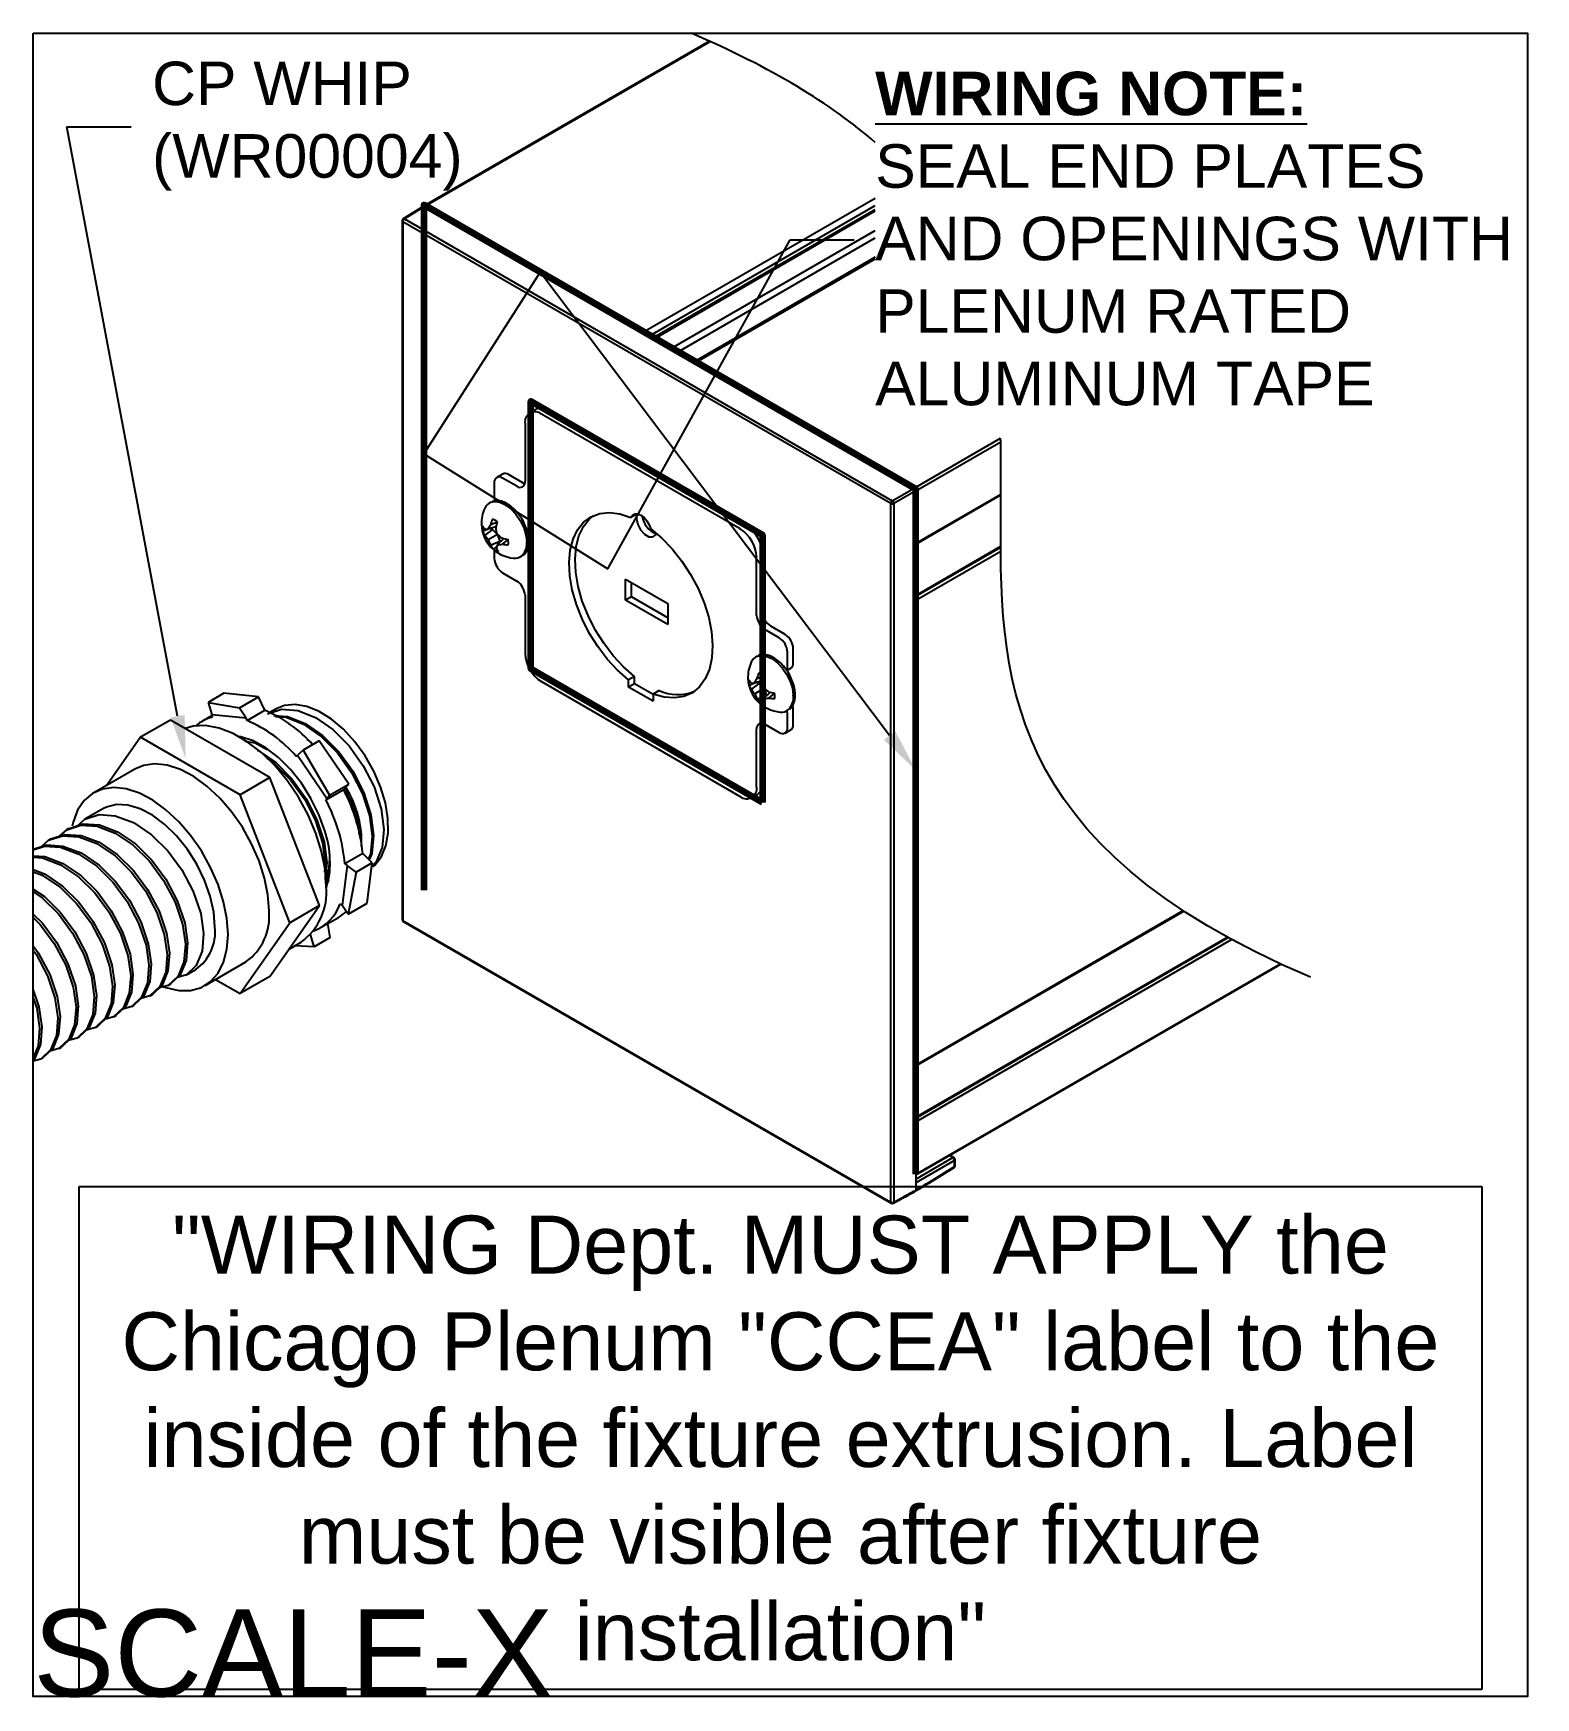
# Model space of a CAD drawing. Extents: x 0 to 6.48, y -7.17 to 0.
import ezdxf
from ezdxf import colors
from ezdxf.entities.mleader import LeaderData, LeaderLine
from ezdxf.math import Vec2, Vec3

# ---------------------------------------------------------------- set-up
doc = ezdxf.new("R2010")
doc.units = 0
doc.header["$LTSCALE"] = 0.5
doc.header["$MEASUREMENT"] = 0
for name, color, linetype in [('Dimension', 10, 'CONTINUOUS'), ('End Cap', 92, 'CONTINUOUS'), ('FAB DWG', 221, 'CONTINUOUS'), ('Hardware', 242, 'CONTINUOUS'), ('Housing', 150, 'CONTINUOUS')]:
    doc.layers.add(name, color=color, linetype=linetype)
doc.layers.add('Text-Unprinted', color=131, linetype='CONTINUOUS', plot=False)
doc.styles.add('LSAD_Standard', font='arial.ttf')

msp = doc.modelspace()

# ---------------------------------------------------------------- linework, layer by layer
at = {"layer": 'Dimension', "transparency": 16777216}
msp.add_open_spline([(3.6304, -0.4704), (3.4401, -0.3049), (3.1833, -0.1472), (2.8372, 0)], degree=3, dxfattribs=at)
msp.add_open_spline([(5.5071, -4.0688), (4.1615, -3.4966), (4.1676, -2.669), (4.1736, -1.8415), (4.1712, -1.7454)], degree=3, knots=[0, 0, 0, 0, 1, 1.13194, 1.13194, 1.13194, 1.13194], dxfattribs=at)
at = {"layer": 'End Cap', "transparency": 16777216}
for p, q in [((1.686, -0.7437), (1.5951, -0.8)), ((1.6911, -0.7442), (1.6002, -0.8004)), ((1.6911, -0.7442), (3.7983, -1.9606)), ((1.5904, -0.8085), (1.5904, -3.8195)), ((3.6972, -2.0271), (1.5933, -0.8126)), ((1.5933, -0.8126), (1.5933, -3.8236)), ((1.6002, -0.8004), (3.7042, -2.015)), ((3.7042, -2.015), (3.7983, -1.9606)), ((3.8054, -1.9729), (3.7113, -2.0272)), ((3.8054, -1.9729), (3.8054, -4.955)), ((3.6972, -5.0382), (3.6972, -2.0271)), ((3.7113, -2.0272), (3.7113, -5.0383)), ((1.5933, -3.8236), (3.6972, -5.0382)), ((1.5954, -3.8282), (3.6993, -5.0428)), ((3.8054, -4.9387), (3.9652, -4.8464)), ((3.9722, -4.8587), (3.8054, -4.955)), ((3.9652, -4.8464), (3.95, -4.8377)), ((3.97, -4.846), (3.9528, -4.836)), ((3.9722, -4.8845), (3.9722, -4.8587)), ((3.975, -4.8805), (3.975, -4.8547)), ((3.8641, -4.9547), (3.9703, -4.889)), ((3.866, -4.9502), (3.9722, -4.8845)), ((3.7113, -5.0383), (3.7426, -5.0214)), ((3.8054, -4.955), (3.8054, -4.987)), ((3.7091, -5.0429), (3.7404, -5.0261))]:
    msp.add_line(p, q, dxfattribs=at)
for centre, radius, start, end in [((1.6004, -0.8085), 0.01, 121.72906, 180), ((1.5952, -0.8081), 0.0048, 184.12934, 247.1908), ((1.6087, -0.8133), 0.0154, 123.22971, 177.34769), ((1.5973, -0.8043), 0.00487, 53.48924, 117.32586), ((3.7126, -2.0279), 0.0154, 123.22971, 177.34769), ((3.7043, -2.0135), 0.0154, 242.65648, 296.76622), ((3.6954, -2.0282), 0.0159, 3.52223, 56.47777), ((1.6004, -3.8195), 0.01, 180, 240.00269), ((1.5952, -3.8192), 0.0048, 184.12934, 247.1908), ((1.5981, -3.8242), 0.0048, 172.814, 235.87382), ((3.968, -4.8505), 0.00495, 65.36022, 124.60414), ((3.9573, -4.8591), 0.0149, 1.72152, 58.27848), ((3.965, -4.8547), 0.01, 0, 60.00269), ((3.9701, -4.8542), 0.00495, 295.38794, 354.63803), ((3.8611, -4.9507), 0.00494, 307.03152, 6.4016), ((3.965, -4.8805), 0.01, 301.72906, 0), ((3.9673, -4.885), 0.00494, 307.03295, 6.40148), ((3.9701, -4.88), 0.00495, 295.38794, 354.63803), ((3.7377, -5.022), 0.00487, 302.67212, 6.51471), ((3.7043, -5.0245), 0.0154, 242.65648, 296.76622), ((3.702, -5.0388), 0.0048, 172.814, 235.87382), ((3.7043, -5.0341), 0.01, 240.00269, 298.26557), ((3.7064, -5.0388), 0.00487, 302.67212, 6.51471)]:
    msp.add_arc(centre, radius, start, end, dxfattribs=at)
for centre, major_axis, ratio, start_param, end_param in [((1.6911, -0.7524), (-0.005, 0.00866), 0.577206, 5.498021, 6.300635), ((3.7983, -1.9688), (-0.005, 0.00866), 0.577557, 3.927224, 5.497716), ((3.8055, -0.9124), (2.4305, 4.3585), 0.567218, 3.918447, 3.935936), ((3.8052, -0.9126), (2.5612, 4.283), 0.587369, 3.918493, 3.935981)]:
    msp.add_ellipse(centre, major_axis=major_axis, ratio=ratio, start_param=start_param, end_param=end_param, dxfattribs=at)
for points, knots in [([(3.7404, -5.0261), (3.7456, -5.0232), (3.7667, -5.0119), (3.7878, -5.0002), (3.8037, -4.9914)], [0, 0, 0, 0, 0.250002, 1, 1, 1, 1]), ([(3.8029, -4.9918), (3.808, -4.9888), (3.8284, -4.9766), (3.8488, -4.9641), (3.8641, -4.9547)], [0, 0, 0, 0, 0.250002, 1, 1, 1, 1]), ([(3.8054, -4.987), (3.8053, -4.9879), (3.8051, -4.9896), (3.8042, -4.9911), (3.8034, -4.9915), (3.8032, -4.9915)], [0, 0, 0, 0, 0.425063, 0.850125, 1, 1, 1, 1])]:
    msp.add_open_spline(points, degree=3, knots=knots, dxfattribs=at)
at = {"layer": 'FAB DWG', "color": 1, "lineweight": 90, "ltscale": 0.5, "transparency": 16777216}
msp.add_lwpolyline([(3.8054, -4.9178), (3.8054, -1.9648), (1.684, -0.74), (1.684, -3.6932)], dxfattribs=at)
msp.add_lwpolyline([(3.1447, -3.3159), (2.1459, -2.7393), (2.1459, -1.5859), (3.1447, -2.1625)], close=True, dxfattribs=at)
at = {"layer": 'Hardware', "transparency": 16777216}
for p, q in [((2.1666, -1.6218), (2.1412, -1.6364)), ((3.0486, -2.1363), (2.1912, -1.6414)), ((3.074, -2.1217), (2.2166, -1.6267)), ((2.1205, -1.6822), (2.1205, -1.9323)), ((2.0236, -1.8999), (1.9983, -1.9145)), ((2.0851, -1.9527), (2.0233, -1.917)), ((2.1105, -1.9381), (2.0486, -1.9023)), ((1.9879, -1.9374), (1.9879, -1.9988)), ((2.6028, -2.0724), (2.5773, -2.0871)), ((1.9879, -2.2287), (1.9879, -2.264)), ((3.1193, -2.5089), (3.1193, -2.2588)), ((3.1447, -2.4942), (3.1447, -2.2442)), ((2.0233, -2.3253), (2.0851, -2.361)), ((2.5544, -2.353), (2.7362, -2.4579)), ((2.5544, -2.4438), (2.5544, -2.353)), ((2.1205, -2.4222), (2.1205, -2.6723)), ((2.5798, -2.4291), (2.5544, -2.4438)), ((2.5798, -2.4291), (2.5798, -2.3676)), ((2.7362, -2.5194), (2.5798, -2.4291)), ((2.7362, -2.5487), (2.5544, -2.4438)), ((2.7362, -2.4579), (2.7362, -2.5487)), ((3.2165, -2.6058), (3.1546, -2.5701)), ((3.2419, -2.5912), (3.18, -2.5555)), ((3.2772, -2.7139), (3.2772, -2.6524)), ((3.2519, -2.7285), (3.2519, -2.6671)), ((2.1912, -2.7948), (3.0486, -3.2897)), ((2.5923, -2.7722), (2.5669, -2.7869)), ((2.5669, -2.8183), (2.5669, -2.7869)), ((2.5923, -2.8036), (2.5923, -2.7722)), ((3.2496, -2.7467), (3.2669, -2.7368)), ((0.8222, -2.845), (0.7539, -2.8844)), ((0.9711, -2.8596), (0.8222, -2.845)), ((0.8887, -2.9072), (0.9711, -2.8596)), ((0.9985, -2.9183), (0.9711, -2.8596)), ((2.5923, -2.8036), (2.5669, -2.8183)), ((2.6729, -2.8795), (2.5669, -2.8183)), ((2.6729, -2.8501), (2.5923, -2.8036)), ((2.6984, -2.8334), (2.6729, -2.8481)), ((2.6729, -2.8481), (2.6729, -2.8795)), ((0.7707, -2.9409), (0.7263, -2.9665)), ((0.7539, -2.8844), (0.7693, -2.9363)), ((0.7539, -2.8844), (0.8887, -2.9072)), ((0.7728, -2.948), (0.7693, -2.9363)), ((0.7693, -2.9363), (0.9182, -2.951)), ((0.8887, -2.9072), (0.9182, -2.951)), ((0.9217, -2.9626), (0.9985, -2.9183)), ((1.0479, -2.9113), (1.0202, -2.9273)), ((3.2519, -2.9937), (3.2519, -2.9322)), ((3.2772, -2.979), (3.2772, -2.9176)), ((0.5916, -2.9604), (0.4629, -3.0347)), ((1.0203, -3.2079), (0.5916, -2.9604)), ((0.6618, -2.9939), (0.6619, -2.9939)), ((0.9217, -2.9626), (0.9182, -2.951)), ((3.1193, -3.2489), (3.1193, -2.9988)), ((3.1447, -3.2342), (3.1447, -2.9841)), ((3.1546, -2.9784), (3.2165, -3.0141)), ((3.2415, -3.0166), (3.2669, -3.0019)), ((0.4629, -3.0347), (0.3188, -3.2398)), ((0.8916, -3.2822), (0.4629, -3.0347)), ((1.2323, -3.05), (1.164, -3.0894)), ((1.3602, -3.2371), (1.2323, -3.05)), ((1.134, -3.1173), (1.1395, -3.1122)), ((1.164, -3.0894), (1.1395, -3.1122)), ((1.1395, -3.1122), (1.2674, -3.2993)), ((1.164, -3.0894), (1.2778, -3.2847)), ((0.4373, -3.1714), (0.2605, -3.2735)), ((1.0203, -3.2079), (0.8916, -3.2822)), ((1.2346, -3.7603), (1.0203, -3.2079)), ((1.1059, -3.8346), (0.8916, -3.2822)), ((1.2619, -3.3045), (1.3387, -3.2601)), ((1.2619, -3.3045), (1.2674, -3.2993)), ((1.2778, -3.2847), (1.2674, -3.2993)), ((1.2778, -3.2847), (1.3602, -3.2371)), ((1.3387, -3.2601), (1.3602, -3.2371)), ((3.0986, -3.2947), (3.1239, -3.28)), ((0.3005, -3.3428), (0.2221, -3.388)), ((0.1533, -3.4277), (0.1435, -3.4334)), ((0.0747, -3.4731), (0.0649, -3.4788)), ((1.3529, -3.5867), (1.3319, -3.7592)), ((1.4207, -3.5358), (1.3439, -3.5801)), ((1.3439, -3.5801), (1.3529, -3.5867)), ((1.3928, -3.6158), (1.3529, -3.5867)), ((1.4611, -3.5764), (1.3928, -3.6158)), ((1.4611, -3.5764), (1.4207, -3.5358)), ((1.4401, -3.7489), (1.4611, -3.5764)), ((1.2724, -3.6501), (1.263, -3.6736)), ((1.3928, -3.6158), (1.3578, -3.7964)), ((1.0203, -4.0652), (1.2346, -3.7603)), ((1.2346, -3.7603), (1.1059, -3.8346)), ((1.3229, -3.7526), (1.3319, -3.7592)), ((1.3578, -3.7964), (1.3319, -3.7592)), ((1.3578, -3.7964), (1.4401, -3.7489)), ((0.8916, -4.1395), (1.1059, -3.8346)), ((1.2392, -3.8551), (1.316, -3.8107)), ((1.2799, -3.8978), (1.2706, -3.8369)), ((1.103, -3.9476), (1.1547, -3.9177)), ((1.2116, -3.9372), (1.1269, -3.9338)), ((1.196, -3.8848), (1.1961, -3.8853)), ((1.2116, -3.9372), (1.1961, -3.8853)), ((1.2799, -3.8978), (1.2116, -3.9372)), ((0.7405, -4.1049), (0.9172, -4.0028)), ((0.6613, -4.0582), (0.7005, -4.0356)), ((0.786, -4.0786), (0.8916, -4.1395)), ((1.0203, -4.0652), (0.8916, -4.1395)), ((0.5042, -4.1489), (0.514, -4.1433)), ((0.5827, -4.1036), (0.5926, -4.0979)), ((0.4256, -4.1943), (0.4354, -4.1886)), ((0.2685, -4.285), (0.2783, -4.2793)), ((0.347, -4.2396), (0.3569, -4.234)), ((0.1113, -4.3757), (0.1212, -4.37)), ((0.1899, -4.3303), (0.1997, -4.3247)), ((0.0328, -4.4211), (0.0426, -4.4154))]:
    msp.add_line(p, q, dxfattribs=at)
at = {"layer": 'Hardware', "linetype": 'Continuous', "lineweight": 25, "transparency": 16777216}
for p, q in [((1.9613, -2.1377), (1.9379, -2.1467)), ((1.9801, -2.1386), (1.9474, -2.163)), ((1.9947, -2.1276), (1.9601, -2.1381)), ((1.9991, -2.1088), (1.9712, -2.1193)), ((1.9722, -2.1344), (1.9801, -2.1386)), ((1.9801, -2.1386), (1.9987, -2.1572)), ((2.0014, -2.1607), (1.9617, -2.184)), ((2.0117, -2.1904), (1.9743, -2.2071)), ((2.0293, -2.1778), (2.0007, -2.2047)), ((2.0022, -2.1614), (2.0117, -2.1904)), ((2.0117, -2.1904), (2.0118, -2.1942)), ((2.0466, -2.1816), (2.0219, -2.2024)), ((2.1362, -2.1843), (2.1358, -2.1797)), ((3.1433, -2.7911), (3.109, -2.8016)), ((3.1476, -2.7721), (3.1199, -2.7825)), ((3.1207, -2.798), (3.1292, -2.8024)), ((3.117, -2.7991), (3.0871, -2.8107)), ((3.1292, -2.8024), (3.0965, -2.8268)), ((3.1508, -2.8241), (3.111, -2.8477)), ((3.1611, -2.854), (3.1237, -2.8707)), ((3.1292, -2.8024), (3.1476, -2.8206)), ((3.1789, -2.8407), (3.1499, -2.8679)), ((3.1513, -2.8246), (3.1611, -2.854)), ((3.1611, -2.854), (3.1612, -2.8573)), ((3.196, -2.8444), (3.171, -2.8654)), ((3.2852, -2.8466), (3.2847, -2.842))]:
    msp.add_line(p, q, dxfattribs=at)
at = {"layer": 'Hardware', "transparency": 16777216, "flags": 128}
for points in [[(2.1105, -1.9381), (2.1174, -1.9412), (2.1194, -1.9419)], [(2.5669, -2.7869), (2.5198, -2.7458), (2.4751, -2.6977), (2.4341, -2.6439), (2.3976, -2.5858), (2.3667, -2.5246), (2.342, -2.462), (2.3241, -2.3995), (2.3136, -2.3386), (2.3106, -2.2809), (2.3152, -2.2277), (2.3274, -2.1804), (2.3468, -2.1401), (2.3729, -2.1078), (2.4052, -2.0844), (2.4427, -2.0704), (2.4846, -2.0662), (2.5298, -2.0718), (2.5773, -2.0871)], [(2.5923, -2.7722), (2.5452, -2.7311), (2.5006, -2.683), (2.4596, -2.6293), (2.4231, -2.5711), (2.3921, -2.5099), (2.3674, -2.4473), (2.3496, -2.3848), (2.339, -2.3239), (2.336, -2.2662), (2.3407, -2.213), (2.3528, -2.1657), (2.3722, -2.1254), (2.3984, -2.0931), (2.4143, -2.0799)], [(2.5773, -2.0871), (2.5838, -2.0767), (2.5937, -2.0711), (2.6061, -2.0711), (2.6199, -2.0765), (2.6336, -2.087), (2.6461, -2.1013), (2.656, -2.1183), (2.6624, -2.1363)], [(2.6028, -2.0724), (2.6006, -2.0928), (2.6062, -2.1168), (2.6187, -2.1403), (2.6359, -2.1591), (2.6548, -2.17), (2.6719, -2.171), (2.6845, -2.162), (2.6876, -2.156)], [(2.6624, -2.1363), (2.7099, -2.1758), (2.7552, -2.2224), (2.7971, -2.275), (2.8346, -2.3323), (2.8668, -2.393), (2.893, -2.4554), (2.9124, -2.5181), (2.9245, -2.5794), (2.9292, -2.638), (2.9262, -2.6923), (2.9157, -2.741), (2.8978, -2.7829), (2.8731, -2.817), (2.8421, -2.8424), (2.8057, -2.8584), (2.7646, -2.8648), (2.72, -2.8614), (2.6729, -2.8481)], [(1.01, -2.9332), (1.0709, -2.9138), (1.1408, -2.9194), (1.2163, -2.9493), (1.2918, -3.0016), (1.3618, -3.0721), (1.4229, -3.1571), (1.4695, -3.2488), (1.5001, -3.3432), (1.5118, -3.4319), (1.5043, -3.5096), (1.478, -3.5711), (1.4597, -3.5884)], [(1.0367, -2.9401), (1.0966, -2.9449), (1.1721, -2.9748), (1.2476, -3.0272), (1.3176, -3.0976), (1.3787, -3.1826), (1.4253, -3.2743), (1.4559, -3.3687), (1.4676, -3.4574), (1.4601, -3.5351), (1.4495, -3.56)], [(1.4635, -3.5936), (1.4733, -3.5851), (1.5015, -3.5488), (1.5205, -3.5021), (1.5298, -3.4466), (1.5291, -3.3843), (1.5182, -3.3176), (1.4977, -3.2486), (1.4682, -3.18), (1.4308, -3.1142), (1.3869, -3.0535), (1.338, -3.0001), (1.2859, -2.956), (1.2324, -2.9227), (1.1795, -2.9013), (1.129, -2.8927), (1.0828, -2.8972), (1.0479, -2.9113)], [(1.2635, -3.6773), (1.2584, -3.6039), (1.2433, -3.5265), (1.2187, -3.4475), (1.1852, -3.3688), (1.1437, -3.2928), (1.0953, -3.2214), (1.0413, -3.1565), (0.9834, -3.1001), (0.9229, -3.0535), (0.8616, -3.0181), (0.8011, -2.9949), (0.7431, -2.9844), (0.6892, -2.9869), (0.6543, -2.9966)], [(1.0451, -2.9449), (1.0903, -2.9485), (1.1658, -2.9785), (1.2413, -3.0308), (1.3112, -3.1012), (1.3724, -3.1863), (1.419, -3.278), (1.4496, -3.3723), (1.4613, -3.4611), (1.4538, -3.5387), (1.4447, -3.5599)], [(3.1458, -2.9746), (3.1453, -2.9766), (3.1447, -2.9841)], [(1.2571, -3.4378), (1.2315, -3.367), (1.1974, -3.2978), (1.1561, -3.2324), (1.1088, -3.1731), (1.0573, -3.1218), (1.0032, -3.0805), (0.9484, -3.0503), (0.8948, -3.0324), (0.8857, -3.0306)], [(0.9116, -3.0511), (0.957, -3.0583), (1.0079, -3.0869)], [(1.1798, -3.0443), (1.1971, -3.0563), (1.206, -3.0652)], [(1.0167, -3.7831), (1.0118, -3.714), (0.9973, -3.6413), (0.9736, -3.567), (0.9413, -3.4933), (0.9015, -3.4224), (0.8552, -3.3561), (0.8038, -3.2965), (0.7488, -3.2453), (0.6917, -3.2039), (0.6342, -3.1735), (0.5779, -3.155), (0.5245, -3.1489), (0.4754, -3.1555), (0.4373, -3.1714)], [(0.9672, -3.0903), (0.9701, -3.0915), (1.0456, -3.1438), (1.1155, -3.2142), (1.1766, -3.2993), (1.2233, -3.391), (1.2539, -3.4853), (1.2656, -3.5741), (1.2584, -3.6478)], [(1.0086, -3.1262), (1.0393, -3.1474), (1.1092, -3.2178), (1.1703, -3.3029), (1.217, -3.3946), (1.2476, -3.489), (1.2593, -3.5777), (1.2555, -3.6166)], [(0.8399, -3.8851), (0.835, -3.8161), (0.8205, -3.7434), (0.7968, -3.6691), (0.7646, -3.5954), (0.7247, -3.5244), (0.6784, -3.4582), (0.627, -3.3986), (0.572, -3.3473), (0.5149, -3.3059), (0.4574, -3.2755), (0.4011, -3.257), (0.3477, -3.251), (0.2987, -3.2575), (0.2554, -3.2765), (0.2193, -3.3074), (0.1912, -3.3492), (0.172, -3.4008), (0.1681, -3.4177)], [(0.1922, -3.4151), (0.223, -3.3875), (0.2838, -3.3681), (0.3538, -3.3728), (0.4317, -3.4022), (0.5096, -3.4548), (0.5797, -3.5239), (0.6405, -3.6062), (0.6898, -3.6994), (0.7218, -3.7941), (0.7342, -3.8808), (0.728, -3.9567), (0.7029, -4.0185), (0.6605, -4.0587), (0.6218, -4.0699)], [(0.7833, -3.8525), (0.7782, -3.7877), (0.7631, -3.7194), (0.7384, -3.65), (0.7052, -3.582), (0.6646, -3.5178), (0.618, -3.4599), (0.5672, -3.4103), (0.5139, -3.3707), (0.4602, -3.3426), (0.408, -3.3271), (0.3591, -3.3247), (0.3153, -3.3354), (0.3005, -3.3428)], [(0.1137, -3.4604), (0.1444, -3.4329), (0.2052, -3.4135), (0.2753, -3.4181), (0.3532, -3.4476), (0.4311, -3.5001), (0.5011, -3.5692), (0.5619, -3.6516), (0.6112, -3.7448), (0.6433, -3.8395), (0.6557, -3.9262), (0.6495, -4.0021), (0.6243, -4.0638), (0.5819, -4.104), (0.5432, -4.1152)], [(0.1534, -3.4279), (0.1543, -3.4272), (0.215, -3.4078), (0.2851, -3.4125), (0.363, -3.4419), (0.4409, -3.4944), (0.511, -3.5636), (0.5717, -3.6459), (0.621, -3.7391), (0.6531, -3.8338), (0.6655, -3.9205), (0.6593, -3.9964), (0.6341, -4.0581), (0.5924, -4.0977)], [(0, -3.517), (0.0579, -3.4985), (0.128, -3.5032), (0.2059, -3.5326), (0.2838, -3.5852), (0.3538, -3.6543), (0.4146, -3.7366), (0.4639, -3.8298), (0.4959, -3.9245), (0.5083, -4.0112), (0.5021, -4.0871), (0.477, -4.1489), (0.4353, -4.1884)], [(0, -3.5195), (0.0481, -3.5042), (0.1181, -3.5088), (0.196, -3.5383), (0.2739, -3.5908), (0.344, -3.6599), (0.4048, -3.7423), (0.4541, -3.8355), (0.4861, -3.9302), (0.4985, -4.0169), (0.4923, -4.0928), (0.4672, -4.1545), (0.4248, -4.1948), (0.3861, -4.2059)], [(0.0351, -3.5058), (0.0659, -3.4782), (0.1266, -3.4589), (0.1967, -3.4635), (0.2746, -3.493), (0.3525, -3.5455), (0.4226, -3.6146), (0.4833, -3.6969), (0.5327, -3.7901), (0.5647, -3.8848), (0.5771, -3.9715), (0.5709, -4.0475), (0.5457, -4.1092), (0.5033, -4.1494), (0.4646, -4.1606)], [(0.0749, -3.4733), (0.0757, -3.4725), (0.1365, -3.4532), (0.2065, -3.4578), (0.2844, -3.4873), (0.3623, -3.5398), (0.4324, -3.6089), (0.4932, -3.6913), (0.5425, -3.7844), (0.5745, -3.8792), (0.5869, -3.9658), (0.5807, -4.0418), (0.5556, -4.1035), (0.5139, -4.1431)], [(0, -3.5453), (0.0494, -3.5485), (0.1273, -3.578), (0.2052, -3.6305), (0.2753, -3.6996), (0.336, -3.782), (0.3853, -3.8752), (0.4174, -3.9699), (0.4298, -4.0566), (0.4236, -4.1325), (0.3984, -4.1942), (0.3567, -4.2338)], [(0, -3.5516), (0.0396, -3.5542), (0.1175, -3.5837), (0.1954, -3.6362), (0.2654, -3.7053), (0.3262, -3.7876), (0.3755, -3.8808), (0.4075, -3.9756), (0.42, -4.0622), (0.4138, -4.1382), (0.3886, -4.1999), (0.3462, -4.2401), (0.3075, -4.2513)], [(1.2765, -3.5675), (1.2743, -3.6013), (1.2597, -3.6349)], [(1.2617, -3.6637), (1.2781, -3.6098), (1.2792, -3.5579)], [(0, -3.6049), (0.0487, -3.6234), (0.1266, -3.6759), (0.1967, -3.745), (0.2575, -3.8273), (0.3068, -3.9205), (0.3388, -4.0152), (0.3512, -4.1019), (0.345, -4.1778), (0.3199, -4.2396), (0.2782, -4.2791)], [(0, -3.6143), (0.0389, -3.629), (0.1168, -3.6815), (0.1869, -3.7506), (0.2476, -3.833), (0.2969, -3.9262), (0.329, -4.0209), (0.3414, -4.1076), (0.3352, -4.1835), (0.31, -4.2452), (0.2676, -4.2855), (0.2289, -4.2967)], [(0, -3.6888), (0.0481, -3.7212), (0.1181, -3.7903), (0.1789, -3.8727), (0.2282, -3.9659), (0.2602, -4.0606), (0.2726, -4.1473), (0.2664, -4.2232), (0.2413, -4.2849), (0.1996, -4.3245)], [(0, -3.7011), (0.0382, -3.7269), (0.1083, -3.796), (0.1691, -3.8784), (0.2184, -3.9715), (0.2504, -4.0663), (0.2628, -4.1529), (0.2566, -4.2289), (0.2315, -4.2906), (0.1891, -4.3308), (0.1504, -4.342)], [(0, -3.7967), (0.0396, -3.8357), (0.1003, -3.918), (0.1496, -4.0112), (0.1817, -4.106), (0.1941, -4.1926), (0.1879, -4.2686), (0.1627, -4.3303), (0.121, -4.3698)], [(0, -3.812), (0.0297, -3.8414), (0.0905, -3.9237), (0.1398, -4.0169), (0.1718, -4.1116), (0.1843, -4.1983), (0.178, -4.2742), (0.1529, -4.336), (0.1105, -4.3762), (0.0718, -4.3874)], [(0, -3.9339), (0.0218, -3.9634), (0.0711, -4.0566), (0.1031, -4.1513), (0.1155, -4.238), (0.1093, -4.3139), (0.0842, -4.3756), (0.0425, -4.4152)], [(0.5569, -4.1082), (0.572, -4.1136), (0.627, -4.1259), (0.6784, -4.1257), (0.7247, -4.1128), (0.7646, -4.0878), (0.7968, -4.0514), (0.8205, -4.0045), (0.835, -3.9485), (0.8399, -3.8851)], [(0, -3.9529), (0.0119, -3.9691), (0.0612, -4.0623), (0.0933, -4.157), (0.1057, -4.2437), (0.0995, -4.3196), (0.0743, -4.3813), (0.0319, -4.4215), (0, -4.4308)], [(0, -4.1241), (0.0245, -4.1967), (0.0369, -4.2833), (0.0307, -4.3593), (0.0056, -4.421), (0, -4.4263)], [(0, -4.1588), (0.0147, -4.2023), (0.0271, -4.289), (0.0209, -4.3649), (0, -4.4163)]]:
    msp.add_lwpolyline(points, dxfattribs=at)
at = {"layer": 'Hardware', "linetype": 'Continuous', "lineweight": 25, "transparency": 16777216, "flags": 128}
for points in [[(1.9743, -2.0213), (1.9901, -2.0184), (2.0124, -2.0217), (2.0359, -2.0325), (2.0594, -2.05), (2.0812, -2.0732), (2.1001, -2.1007), (2.1148, -2.1306), (2.1245, -2.1612), (2.1284, -2.1905)], [(3.1232, -2.6847), (3.1384, -2.6818), (3.1605, -2.6848), (3.1841, -2.6952), (3.2075, -2.7125), (3.2295, -2.7356), (3.2485, -2.7629), (3.2634, -2.7928), (3.2732, -2.8234), (3.2774, -2.8527)]]:
    msp.add_lwpolyline(points, dxfattribs=at)
at = {"layer": 'Hardware', "transparency": 16777216}
for centre, radius, start, end in [((2.1636, -1.6752), 0.0437, 50.79671, 189.21404), ((2.1873, -1.6676), 0.0503, 54.38242, 114.30712), ((2.0095, -1.9339), 0.0218, 50.79671, 189.21404), ((2.034, -1.9228), 0.0251, 54.38242, 114.30712), ((2.0989, -1.9358), 0.0218, 230.79671, 9.21404), ((2.0647, -1.9954), 0.0768, 182.60548, 194.55201), ((2.7146, -2.0726), 0.0887, 185.30266, 252.0279), ((2.9658, -2.2658), 0.1537, 2.60548, 57.39452), ((2.9911, -2.2511), 0.1537, 2.60548, 57.39452), ((2.0647, -2.2605), 0.0768, 182.60548, 237.39452), ((2.0437, -2.4257), 0.0768, 2.60548, 57.39452), ((3.196, -2.5054), 0.0768, 182.60548, 237.39452), ((3.2214, -2.4907), 0.0768, 182.60548, 237.39452), ((3.1751, -2.6706), 0.0768, 2.60548, 57.39452), ((3.2005, -2.6559), 0.0768, 2.60548, 57.39452), ((2.274, -2.6653), 0.1537, 182.60548, 237.39452), ((3.2535, -2.7169), 0.024, 304.05635, 7.25583), ((3.2303, -2.732), 0.0218, 325.04015, 9.21404), ((2.7783, -2.654), 0.1964, 245.989, 291.72949), ((0.7787, -3.4419), 0.5679, 41.44054, 67.22904), ((3.1751, -2.9357), 0.0768, 2.60548, 12.28018), ((3.2005, -2.9211), 0.0768, 2.60548, 16.67326), ((0.813, -3.1166), 0.1733, 103.39917, 130.78722), ((0.6999, -3.4899), 0.5721, 40.64325, 67.18386), ((3.1408, -2.9953), 0.0218, 50.79671, 189.21404), ((3.2303, -2.9972), 0.0218, 230.79671, 9.21404), ((3.2535, -2.9821), 0.024, 304.05635, 7.25583), ((0.6748, -3.6076), 0.7493, 5.50006, 27.62918), ((0.9485, -3.4918), 0.4591, 4.44157, 30.89967), ((0.9766, -3.485), 0.4392, 357.29751, 32.29228), ((3.0762, -3.2559), 0.0437, 230.79671, 9.21404), ((3.0971, -3.2403), 0.048, 304.05635, 7.25583), ((0.5981, -3.6519), 0.7493, 5.50006, 27.62918), ((0.874, -3.5713), 0.4056, 343.72422, 19.2098), ((0.9517, -3.5813), 0.3281, 347.89519, 0.37702), ((0.9986, -3.7023), 0.266, 305.92834, 5.38384), ((0.7756, -3.8064), 0.2422, 305.7921, 5.52008), ((1.1437, -3.6909), 0.1895, 290.34851, 341.00212), ((1.2284, -3.6595), 0.1748, 300.07897, 314.04535), ((0.5863, -3.8736), 0.1982, 305.18306, 6.12912)]:
    msp.add_arc(centre, radius, start, end, dxfattribs=at)
at = {"layer": 'Hardware', "linetype": 'Continuous', "lineweight": 25, "transparency": 16777216}
for centre, radius, start, end in [((2.0836, -2.1118), 0.151, 154.70082, 182.02336), ((1.9911, -2.0663), 0.048, 110.46592, 156.68688), ((2.0836, -2.1118), 0.151, 182.02336, 265.29381), ((2.0159, -2.1322), 0.0793, 173.55394, 190.49279), ((1.9886, -2.0952), 0.0587, 208.6044, 224.04383), ((2.0017, -2.1205), 0.069, 202.33649, 218.03236), ((1.9682, -2.0373), 0.1011, 257.56086, 265.40311), ((2.1039, -2.2101), 0.1608, 145.62905, 153.41794), ((2.1535, -2.1721), 0.1899, 155.66442, 163.83934), ((1.9581, -2.1602), 0.07, 52.90882, 71.31592), ((2.2766, -2.1834), 0.2873, 164.02514, 169.558), ((2.2154, -2.1046), 0.223, 186.89989, 194.05672), ((2.066, -2.0976), 0.1355, 208.84292, 219.64425), ((2.0933, -2.1273), 0.1433, 203.33726, 213.84857), ((2.0463, -2.1732), 0.0796, 205.18318, 219.79318), ((2.0903, -2.2345), 0.0944, 161.58522, 170.65586), ((2.0633, -2.1953), 0.0704, 199.80087, 213.95245), ((2.1463, -1.9893), 0.2244, 229.00608, 236.0377), ((1.9928, -2.0315), 0.1734, 272.62515, 279.66755), ((2.1054, -1.8799), 0.3074, 254.05034, 259.16394), ((2.0554, -2.0098), 0.1955, 260.11039, 267.94024), ((1.9696, -2.1963), 0.0793, 353.55394, 10.49279), ((2.0549, -2.1994), 0.074, 314.71163, 6.89135), ((2.0274, -2.1683), 0.07, 232.90882, 251.31592), ((2.0768, -2.2148), 0.0479, 263.22858, 309.08037), ((3.2326, -2.7751), 0.151, 154.70082, 182.48463), ((3.1402, -2.7297), 0.0481, 110.73896, 156.63933), ((3.2326, -2.7751), 0.151, 182.48463, 265.29381), ((3.166, -2.7955), 0.0804, 174.09308, 190.87619), ((3.1363, -2.7595), 0.0574, 208.92143, 224.52607), ((3.2527, -2.8714), 0.1598, 146.23182, 154.09581), ((3.3021, -2.8338), 0.1893, 156.0747, 164.28609), ((3.1076, -2.8226), 0.069, 53.32146, 71.91579), ((3.4236, -2.8441), 0.2853, 164.38775, 169.96653), ((3.3637, -2.7663), 0.2228, 187.23561, 194.40649), ((3.1496, -2.7847), 0.0678, 202.59101, 218.42777), ((3.1157, -2.699), 0.1028, 258.61787, 266.26625), ((3.214, -2.7612), 0.1345, 209.16271, 220.001), ((3.2429, -2.7898), 0.1441, 203.67822, 214.15874), ((3.2398, -2.8965), 0.0943, 162.35358, 171.5234), ((3.2942, -2.6513), 0.2246, 229.37282, 236.38906), ((3.1397, -2.6928), 0.1754, 273.35758, 280.30064), ((3.2528, -2.5395), 0.3101, 254.48521, 259.54668), ((3.2031, -2.6717), 0.1963, 260.58652, 268.37203), ((3.1176, -2.8596), 0.0804, 354.09308, 10.87619), ((3.2031, -2.8623), 0.0749, 315.13405, 7.35722), ((3.1966, -2.8359), 0.0808, 205.54148, 220.03774), ((3.1759, -2.8325), 0.069, 233.32146, 251.91579), ((3.2139, -2.8578), 0.0718, 200.2208, 214.23609), ((3.2259, -2.8783), 0.0478, 263.18597, 309.39326)]:
    msp.add_arc(centre, radius, start, end, dxfattribs=at)
for points, knots in [([(2.1001, -2.0829), (2.0941, -2.0747), (2.0817, -2.058), (2.0598, -2.0379), (2.0363, -2.0228), (2.0126, -2.0147), (1.9928, -2.0129), (1.9825, -2.017), (1.979, -2.0184)], [0, 0, 0, 0, 0.173568, 0.354759, 0.537081, 0.720816, 0.903911, 1, 1, 1, 1]), ([(2.1358, -2.1797), (2.1355, -2.1763), (2.1346, -2.1638), (2.1291, -2.1405), (2.1173, -2.1115), (2.1071, -2.0917), (2.1003, -2.0832), (2.1001, -2.0829)], [0, 0, 0, 0, 0.106419, 0.400897, 0.694916, 0.988531, 1, 1, 1, 1]), ([(1.9988, -2.2123), (1.9986, -2.2124), (1.9941, -2.2164), (1.9895, -2.2204), (1.9851, -2.2242)], [0, 0, 0, 0, 0.044571, 1, 1, 1, 1]), ([(2.1118, -2.2495), (2.114, -2.248), (2.1216, -2.2427), (2.1298, -2.2275), (2.1359, -2.2071), (2.1361, -2.1915), (2.1362, -2.1843)], [0, 0, 0, 0, 0.1205768, 0.4253774, 0.7376958, 1, 1, 1, 1]), ([(3.2484, -2.7452), (3.2424, -2.7371), (3.23, -2.7204), (3.2079, -2.7006), (3.1844, -2.6857), (3.1607, -2.6778), (3.1411, -2.6762), (3.1312, -2.6805), (3.1279, -2.6818)], [0, 0, 0, 0, 0.174561, 0.356749, 0.540097, 0.724856, 0.908794, 1, 1, 1, 1]), ([(3.2847, -2.842), (3.2845, -2.8386), (3.2835, -2.826), (3.2778, -2.8027), (3.2658, -2.7737), (3.2554, -2.754), (3.2487, -2.7455), (3.2484, -2.7452)], [0, 0, 0, 0, 0.1070329, 0.4013285, 0.695168, 0.9886268, 1, 1, 1, 1]), ([(3.2611, -2.9126), (3.2634, -2.911), (3.271, -2.9055), (3.2792, -2.8901), (3.2851, -2.8695), (3.2851, -2.8538), (3.2852, -2.8466)], [0, 0, 0, 0, 0.127583, 0.429641, 0.739593, 1, 1, 1, 1]), ([(3.148, -2.8763), (3.1479, -2.8764), (3.1435, -2.8802), (3.1391, -2.8841), (3.1347, -2.8879)], [0, 0, 0, 0, 0.017027, 1, 1, 1, 1])]:
    msp.add_open_spline(points, degree=3, knots=knots, dxfattribs=at)
at = {"layer": 'Housing', "transparency": 16777216}
for p, q in [((2.9154, -0.0341), (1.6862, -0.7437)), ((1.6911, -0.7442), (2.9186, -0.0356)), ((2.6313, -1.287), (3.6304, -0.7102)), ((2.6596, -1.3033), (3.6304, -0.7429)), ((2.6738, -1.3115), (3.6304, -0.7592)), ((2.6796, -1.3149), (3.6304, -0.766)), ((2.752, -1.3566), (3.6304, -0.8496)), ((2.7803, -1.373), (3.6304, -0.8822)), ((3.6304, -0.9652), (2.8522, -1.4145)), ((2.8581, -1.4179), (3.6304, -0.972)), ((3.7983, -1.9606), (4.1712, -1.7454)), ((3.8054, -1.9729), (4.1716, -1.7615)), ((3.8054, -2.1983), (4.1725, -1.9863)), ((3.8054, -2.2016), (4.1725, -1.9897)), ((3.8054, -2.4228), (4.1716, -2.2114)), ((3.8054, -2.4269), (4.1716, -2.2155)), ((3.8054, -2.4432), (4.1717, -2.2317)), ((3.8054, -4.4474), (4.9583, -3.7818)), ((3.8054, -4.4508), (4.9611, -3.7836)), ((3.8054, -4.672), (5.1493, -3.8962)), ((3.8054, -4.6761), (5.1529, -3.8982)), ((3.8054, -4.6924), (5.1674, -3.9061)), ((3.8054, -4.9178), (5.3765, -4.0108)), ((3.8054, -4.9211), (5.3797, -4.0123))]:
    msp.add_line(p, q, dxfattribs=at)
at = {"layer": 'Text-Unprinted', "transparency": 16777216}
msp.add_lwpolyline([(0, 0), (6.4435, 0), (6.4435, -7.1691), (0, -7.1691)], close=True, dxfattribs=at)

# ---------------------------------------------------------------- texts
at = {"layer": 'FAB DWG', "transparency": 16777216, "insert": (3.2218, -5.0964), "char_height": 0.25, "width": 5.798391, "attachment_point": 2, "style": 'LSAD_Standard', "bg_fill": 16, "box_fill_scale": 1.5, "bg_fill_color": 256, "bg_fill_transparency": 0}
msp.add_mtext('"WIRING Dept. MUST APPLY the Chicago Plenum "CCEA" label to the inside of the fixture extrusion. Label must be visible after fixture installation"', dxfattribs=at)
at = {"layer": 'Text-Unprinted', "ltscale": 0.5, "transparency": 16777216, "style": 'LSAD_Standard'}
msp.add_attdef('SCALE-X', (0, -7.1691), 'XEffectiveScaleFactor', height=0.375, dxfattribs=at)

# ---------------------------------------------------------------- leaders
at = {"layer": 'FAB DWG', "ltscale": 0.5, "transparency": 16777216}
ml = msp.add_multileader_mtext('Standard', dxfattribs=at)
ml.set_content('\\A1;CP WHIP (WR00004)', color=256, style='LSAD_Standard')
ml.set_leader_properties()
ml.build(insert=Vec2(0, 0))
ml.multileader.update_dxf_attribs({"text_left_attachment_type": 2, "dogleg_length": 0.36, "arrow_head_size": 0.1875})
ctx = ml.context
ctx.base_point, ctx.char_height, ctx.arrow_head_size, ctx.landing_gap_size, ctx.plane_origin = Vec3(0.4224, -0.403), 0.1875, 0.1875, 0.09, Vec3(1.0383, 9.2818)
ctx.left_attachment = 2
notes = []
notes.append((ctx, [(0, (1, 1, 0), (0.1452, -0.403), (1, 0), 0.2772, [(0, [(0.6572, -3.128)], 0, [])])]))
ctx.mtext.insert, ctx.mtext.width, ctx.mtext.defined_height, ctx.mtext.flow_direction = Vec3(0.5124, -0.1222), 2.351815, 0.6491, 5
ml = msp.add_multileader_mtext('Standard', dxfattribs=at)
ml.set_content('\\A1;{\\fArial|b1|i0|c0|p34;\\LWIRING NOTE:\\P}SEAL END PLATES AND OPENINGS WITH PLENUM RATED ALUMINUM TAPE', color=256, style='LSAD_Standard')
ml.set_leader_properties()
ml.build(insert=Vec2(0, 0))
ml.multileader.update_dxf_attribs({"text_left_attachment_type": 2, "dogleg_length": 0.36, "arrow_head_size": 0.1875})
ctx = ml.context
ctx.base_point, ctx.char_height, ctx.arrow_head_size, ctx.landing_gap_size, ctx.plane_origin = Vec3(3.5404, -0.8909), 0.1875, 0.1875, 0.09, Vec3(3.9841, 15.6184)
ctx.left_attachment = 2
notes.append((ctx, [(0, (1, 1, 0), (3.2632, -0.8909), (1, 0), 0.2772, [(3, [(3.8054, -3.1763), (2.1851, -1.0293), (1.684, -1.8133), (2.4776, -2.3086)], 0, [])])]))
ctx.mtext.insert, ctx.mtext.width, ctx.mtext.defined_height, ctx.mtext.flow_direction = Vec3(3.6304, -0.1657), 2.848247, 1.4978, 5
for ctx, leaders in notes:
    for number, flags, end, landing, length, lines in leaders:
        leader = LeaderData()
        leader.index, (leader.has_last_leader_line, leader.has_dogleg_vector, leader.attachment_direction) = number, flags
        leader.last_leader_point, leader.dogleg_vector, leader.dogleg_length = Vec3(end), Vec3(landing), length
        for number, points, colour, breaks in lines:
            line = LeaderLine()
            line.index, line.vertices, line.color, line.breaks = number, Vec3.list(points), colors.encode_raw_color(colour), breaks
            leader.lines.append(line)
        ctx.leaders.append(leader)

doc.saveas('drawing.dxf')
